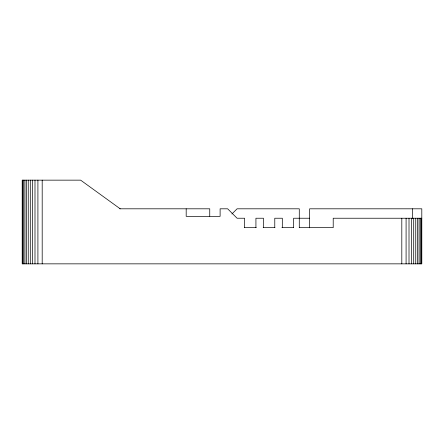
<?xml version="1.0" encoding="UTF-8"?>
<svg xmlns="http://www.w3.org/2000/svg" width="444" height="444" viewBox="0 0 444 444"><rect width="100%" height="100%" fill="white"/><g stroke="black" fill="none" stroke-linecap="round" stroke-linejoin="round"><path stroke-width="0.67" d="M231.896 213.991L237.079 208.808L299.284 208.808L299.284 227.655M119.752 208.808L209.746 208.808L209.746 216.211M309.668 218.232L293.628 218.232L293.628 227.655M421.8 218.232L333.211 218.232L333.211 227.655L299.239 227.655M244.433 227.655L256.227 227.655M263.164 227.655L274.958 227.655M281.896 227.655L293.689 227.655M120.213 208.808L80.63 180.153L22.2 180.153L22.2 263.847L421.8 263.847L421.8 208.808L309.646 208.808L309.646 227.828M421.239 218.232L421.239 263.847M420.246 218.232L420.246 263.847M419.042 218.232L419.042 263.847M417.532 218.232L417.532 263.847M415.745 218.232L415.745 263.847M413.703 218.232L413.703 263.847M412.376 208.808L412.376 218.365M411.444 218.232L411.444 263.847M409.007 218.232L409.007 263.847M406.088 218.232L406.088 263.847M401.809 218.232L401.809 263.847M282.317 227.655L282.317 218.232L274.775 218.232L274.775 227.655M263.47 227.655L263.47 218.232L255.927 218.232L255.927 227.655M244.616 227.655L244.616 218.232L237.079 218.232L227.655 208.808L220.113 208.808L220.113 216.345L186.186 216.345L186.186 208.808M42.191 180.153L42.191 263.847M37.912 180.153L37.912 263.847M34.993 180.153L34.993 263.847M32.556 180.153L32.556 263.847M30.297 180.153L30.297 263.847M28.255 180.153L28.255 263.847M26.468 180.153L26.468 263.847M24.958 180.153L24.958 263.847M23.754 180.153L23.754 263.847M22.761 180.153L22.761 263.847"/></g></svg>
